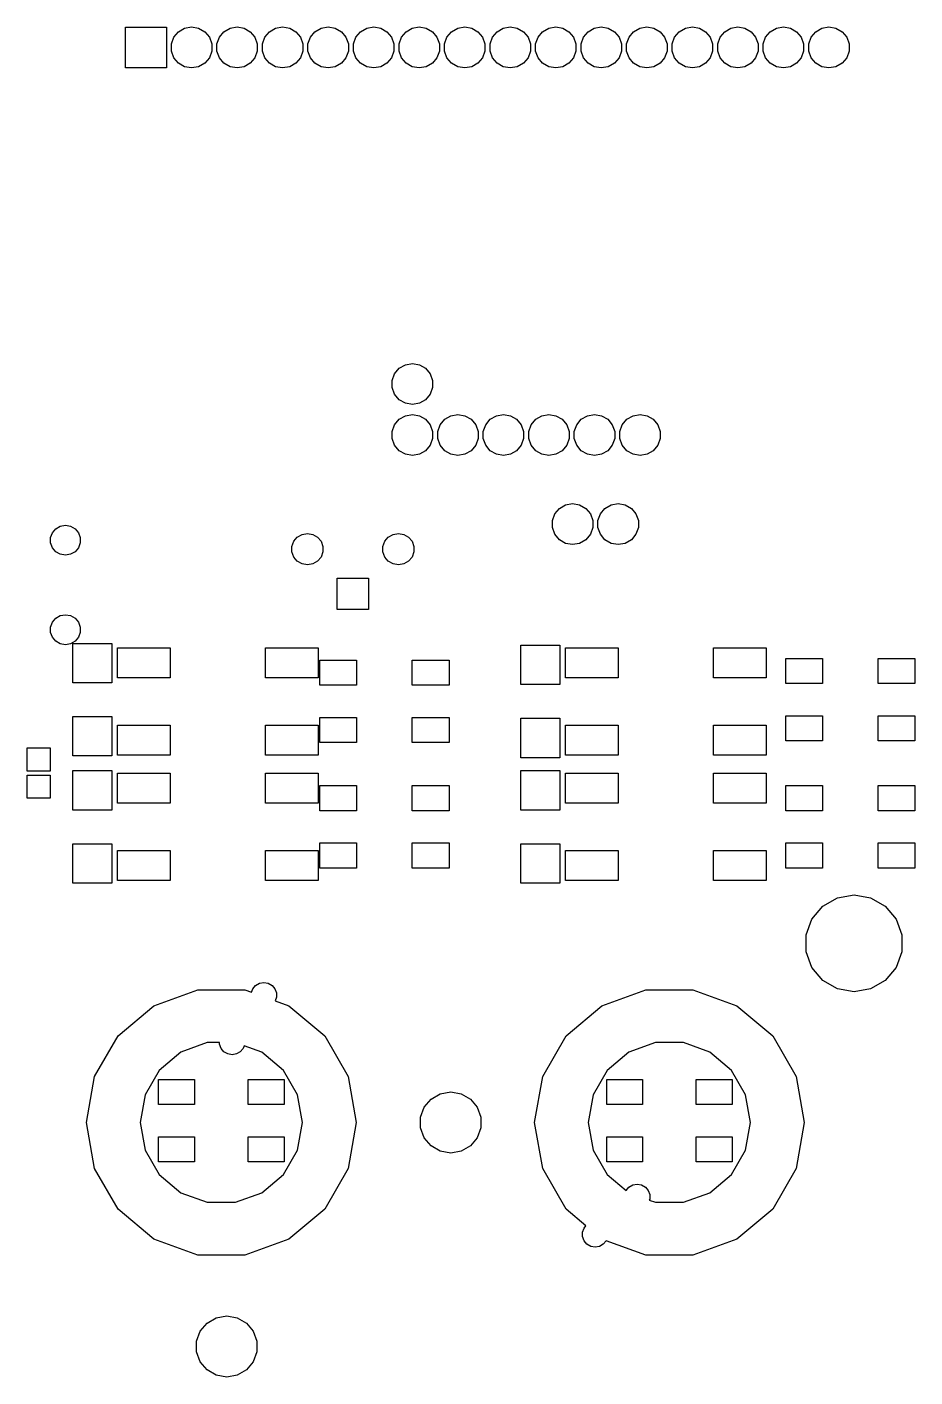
# Model space of a CAD drawing. Extents: x 0 to 100, y -163 to 0.
# Drawn here: x 1.4 to 50.9, y -76.7 to -1.4 of the extents above; entities that cross this region are included whole.
import ezdxf

# ---------------------------------------------------------------- set-up
doc = ezdxf.new("R2010")
doc.units = 0
doc.header["$MEASUREMENT"] = 0
doc.layers.add('BLACK', color=7, linetype='CONTINUOUS')

msp = doc.modelspace()

# ---------------------------------------------------------------- linework, layer by layer
at = {"layer": 'Black'}
for p, q in [((6.8602, -3.6398), (6.8602, -1.3602)), ((6.8602, -1.3602), (9.1398, -1.3602)), ((9.1398, -1.3602), (9.1398, -3.6398)), ((9.80455, -1.62353), (10.1487, -1.42485)), ((10.1487, -1.42485), (10.54, -1.35585)), ((10.54, -1.35585), (10.9313, -1.42485)), ((10.9313, -1.42485), (11.2754, -1.62353)), ((12.3446, -1.62353), (12.6887, -1.42485)), ((12.6887, -1.42485), (13.08, -1.35585)), ((13.08, -1.35585), (13.4713, -1.42485)), ((13.4713, -1.42485), (13.8154, -1.62353)), ((14.8846, -1.62353), (15.2287, -1.42485)), ((15.2287, -1.42485), (15.62, -1.35585)), ((15.62, -1.35585), (16.0113, -1.42485)), ((16.0113, -1.42485), (16.3554, -1.62353)), ((17.4246, -1.62353), (17.7687, -1.42485)), ((17.7687, -1.42485), (18.16, -1.35585)), ((18.16, -1.35585), (18.5513, -1.42485)), ((18.5513, -1.42485), (18.8954, -1.62353)), ((19.9646, -1.62353), (20.3087, -1.42485)), ((20.3087, -1.42485), (20.7, -1.35585)), ((20.7, -1.35585), (21.0913, -1.42485)), ((21.0913, -1.42485), (21.4354, -1.62353)), ((22.5046, -1.62353), (22.8487, -1.42485)), ((22.8487, -1.42485), (23.24, -1.35585)), ((23.24, -1.35585), (23.6313, -1.42485)), ((23.6313, -1.42485), (23.9754, -1.62353)), ((25.0446, -1.62353), (25.3887, -1.42485)), ((25.3887, -1.42485), (25.78, -1.35585)), ((25.78, -1.35585), (26.1713, -1.42485)), ((26.1713, -1.42485), (26.5154, -1.62353)), ((27.5846, -1.62353), (27.9287, -1.42485)), ((27.9287, -1.42485), (28.32, -1.35585)), ((28.32, -1.35585), (28.7113, -1.42485)), ((28.7113, -1.42485), (29.0554, -1.62353)), ((30.1246, -1.62353), (30.4687, -1.42485)), ((30.4687, -1.42485), (30.86, -1.35585)), ((30.86, -1.35585), (31.2513, -1.42485)), ((31.2513, -1.42485), (31.5954, -1.62353)), ((32.6646, -1.62353), (33.0087, -1.42485)), ((33.0087, -1.42485), (33.4, -1.35585)), ((33.4, -1.35585), (33.7913, -1.42485)), ((33.7913, -1.42485), (34.1354, -1.62353)), ((35.2046, -1.62353), (35.5487, -1.42485)), ((35.5487, -1.42485), (35.94, -1.35585)), ((35.94, -1.35585), (36.3313, -1.42485)), ((36.3313, -1.42485), (36.6754, -1.62353)), ((37.7446, -1.62353), (38.0887, -1.42485)), ((38.0887, -1.42485), (38.48, -1.35585)), ((38.48, -1.35585), (38.8713, -1.42485)), ((38.8713, -1.42485), (39.2154, -1.62353)), ((40.2846, -1.62353), (40.6287, -1.42485)), ((40.6287, -1.42485), (41.02, -1.35585)), ((41.02, -1.35585), (41.4113, -1.42485)), ((41.4113, -1.42485), (41.7554, -1.62353)), ((42.8246, -1.62353), (43.1687, -1.42485)), ((43.1687, -1.42485), (43.56, -1.35585)), ((43.56, -1.35585), (43.9513, -1.42485)), ((43.9513, -1.42485), (44.2954, -1.62353)), ((45.3646, -1.62353), (45.7087, -1.42485)), ((45.7087, -1.42485), (46.1, -1.35585)), ((46.1, -1.35585), (46.4913, -1.42485)), ((46.4913, -1.42485), (46.8354, -1.62353)), ((9.41323, -2.30132), (9.54913, -1.92792)), ((9.54913, -1.92792), (9.80455, -1.62353)), ((11.2754, -1.62353), (11.5309, -1.92792)), ((11.5309, -1.92792), (11.6668, -2.30132)), ((11.9532, -2.30132), (12.0891, -1.92792)), ((12.0891, -1.92792), (12.3446, -1.62353)), ((13.8154, -1.62353), (14.0709, -1.92792)), ((14.0709, -1.92792), (14.2068, -2.30132)), ((14.4932, -2.30132), (14.6291, -1.92792)), ((14.6291, -1.92792), (14.8846, -1.62353)), ((16.3554, -1.62353), (16.6109, -1.92792)), ((16.6109, -1.92792), (16.7468, -2.30132)), ((17.0332, -2.30132), (17.1691, -1.92792)), ((17.1691, -1.92792), (17.4246, -1.62353)), ((18.8954, -1.62353), (19.1509, -1.92792)), ((19.1509, -1.92792), (19.2868, -2.30132)), ((19.5732, -2.30132), (19.7091, -1.92792)), ((19.7091, -1.92792), (19.9646, -1.62353)), ((21.4354, -1.62353), (21.6909, -1.92792)), ((21.6909, -1.92792), (21.8268, -2.30132)), ((22.1132, -2.30132), (22.2491, -1.92792)), ((22.2491, -1.92792), (22.5046, -1.62353)), ((23.9754, -1.62353), (24.2309, -1.92792)), ((24.2309, -1.92792), (24.3668, -2.30132)), ((24.6532, -2.30132), (24.7891, -1.92792)), ((24.7891, -1.92792), (25.0446, -1.62353)), ((26.5154, -1.62353), (26.7709, -1.92792)), ((26.7709, -1.92792), (26.9068, -2.30132)), ((27.1932, -2.30132), (27.3291, -1.92792)), ((27.3291, -1.92792), (27.5846, -1.62353)), ((29.0554, -1.62353), (29.3109, -1.92792)), ((29.3109, -1.92792), (29.4468, -2.30132)), ((29.7332, -2.30132), (29.8691, -1.92792)), ((29.8691, -1.92792), (30.1246, -1.62353)), ((31.5954, -1.62353), (31.8509, -1.92792)), ((31.8509, -1.92792), (31.9868, -2.30132)), ((32.2732, -2.30132), (32.4091, -1.92792)), ((32.4091, -1.92792), (32.6646, -1.62353)), ((34.1354, -1.62353), (34.3909, -1.92792)), ((34.3909, -1.92792), (34.5268, -2.30132)), ((34.8132, -2.30132), (34.9491, -1.92792)), ((34.9491, -1.92792), (35.2046, -1.62353)), ((36.6754, -1.62353), (36.9309, -1.92792)), ((36.9309, -1.92792), (37.0668, -2.30132)), ((37.3532, -2.30132), (37.4891, -1.92792)), ((37.4891, -1.92792), (37.7446, -1.62353)), ((39.2154, -1.62353), (39.4709, -1.92792)), ((39.4709, -1.92792), (39.6068, -2.30132)), ((39.8932, -2.30132), (40.0291, -1.92792)), ((40.0291, -1.92792), (40.2846, -1.62353)), ((41.7554, -1.62353), (42.0109, -1.92792)), ((42.0109, -1.92792), (42.1468, -2.30132)), ((42.4332, -2.30132), (42.5691, -1.92792)), ((42.5691, -1.92792), (42.8246, -1.62353)), ((44.2954, -1.62353), (44.5509, -1.92792)), ((44.5509, -1.92792), (44.6868, -2.30132)), ((44.9732, -2.30132), (45.1091, -1.92792)), ((45.1091, -1.92792), (45.3646, -1.62353)), ((46.8354, -1.62353), (47.0909, -1.92792)), ((47.0909, -1.92792), (47.2268, -2.30132)), ((9.41323, -2.69868), (9.41323, -2.30132)), ((9.54913, -3.07208), (9.41323, -2.69868)), ((11.6668, -2.69868), (11.5309, -3.07208)), ((11.6668, -2.30132), (11.6668, -2.69868)), ((11.9532, -2.69868), (11.9532, -2.30132)), ((12.0891, -3.07208), (11.9532, -2.69868)), ((14.2068, -2.69868), (14.0709, -3.07208)), ((14.2068, -2.30132), (14.2068, -2.69868)), ((14.4932, -2.69868), (14.4932, -2.30132)), ((14.6291, -3.07208), (14.4932, -2.69868)), ((16.7468, -2.69868), (16.6109, -3.07208)), ((16.7468, -2.30132), (16.7468, -2.69868)), ((17.0332, -2.69868), (17.0332, -2.30132)), ((17.1691, -3.07208), (17.0332, -2.69868)), ((19.2868, -2.69868), (19.1509, -3.07208)), ((19.2868, -2.30132), (19.2868, -2.69868)), ((19.5732, -2.69868), (19.5732, -2.30132)), ((19.7091, -3.07208), (19.5732, -2.69868)), ((21.8268, -2.69868), (21.6909, -3.07208)), ((21.8268, -2.30132), (21.8268, -2.69868)), ((22.1132, -2.69868), (22.1132, -2.30132)), ((22.2491, -3.07208), (22.1132, -2.69868)), ((24.3668, -2.69868), (24.2309, -3.07208)), ((24.3668, -2.30132), (24.3668, -2.69868)), ((24.6532, -2.69868), (24.6532, -2.30132)), ((24.7891, -3.07208), (24.6532, -2.69868)), ((26.9068, -2.69868), (26.7709, -3.07208)), ((26.9068, -2.30132), (26.9068, -2.69868)), ((27.1932, -2.69868), (27.1932, -2.30132)), ((27.3291, -3.07208), (27.1932, -2.69868)), ((29.4468, -2.69868), (29.3109, -3.07208)), ((29.4468, -2.30132), (29.4468, -2.69868)), ((29.7332, -2.69868), (29.7332, -2.30132)), ((29.8691, -3.07208), (29.7332, -2.69868)), ((31.9868, -2.69868), (31.8509, -3.07208)), ((31.9868, -2.30132), (31.9868, -2.69868)), ((32.2732, -2.69868), (32.2732, -2.30132)), ((32.4091, -3.07208), (32.2732, -2.69868)), ((34.5268, -2.69868), (34.3909, -3.07208)), ((34.5268, -2.30132), (34.5268, -2.69868)), ((34.8132, -2.69868), (34.8132, -2.30132)), ((34.9491, -3.07208), (34.8132, -2.69868)), ((37.0668, -2.69868), (36.9309, -3.07208)), ((37.0668, -2.30132), (37.0668, -2.69868)), ((37.3532, -2.69868), (37.3532, -2.30132)), ((37.4891, -3.07208), (37.3532, -2.69868)), ((39.6068, -2.69868), (39.4709, -3.07208)), ((39.6068, -2.30132), (39.6068, -2.69868)), ((39.8932, -2.69868), (39.8932, -2.30132)), ((40.0291, -3.07208), (39.8932, -2.69868)), ((42.1468, -2.69868), (42.0109, -3.07208)), ((42.1468, -2.30132), (42.1468, -2.69868)), ((42.4332, -2.69868), (42.4332, -2.30132)), ((42.5691, -3.07208), (42.4332, -2.69868)), ((44.6868, -2.69868), (44.5509, -3.07208)), ((44.6868, -2.30132), (44.6868, -2.69868)), ((44.9732, -2.69868), (44.9732, -2.30132)), ((45.1091, -3.07208), (44.9732, -2.69868)), ((47.2268, -2.69868), (47.0909, -3.07208)), ((47.2268, -2.30132), (47.2268, -2.69868)), ((9.1398, -3.6398), (6.8602, -3.6398)), ((9.80455, -3.37647), (9.54913, -3.07208)), ((10.1487, -3.57515), (9.80455, -3.37647)), ((10.54, -3.64415), (10.1487, -3.57515)), ((10.9313, -3.57515), (10.54, -3.64415)), ((11.2754, -3.37647), (10.9313, -3.57515)), ((11.5309, -3.07208), (11.2754, -3.37647)), ((12.3446, -3.37647), (12.0891, -3.07208)), ((12.6887, -3.57515), (12.3446, -3.37647)), ((13.08, -3.64415), (12.6887, -3.57515)), ((13.4713, -3.57515), (13.08, -3.64415)), ((13.8154, -3.37647), (13.4713, -3.57515)), ((14.0709, -3.07208), (13.8154, -3.37647)), ((14.8846, -3.37647), (14.6291, -3.07208)), ((15.2287, -3.57515), (14.8846, -3.37647)), ((15.62, -3.64415), (15.2287, -3.57515)), ((16.0113, -3.57515), (15.62, -3.64415)), ((16.3554, -3.37647), (16.0113, -3.57515)), ((16.6109, -3.07208), (16.3554, -3.37647)), ((17.4246, -3.37647), (17.1691, -3.07208)), ((17.7687, -3.57515), (17.4246, -3.37647)), ((18.16, -3.64415), (17.7687, -3.57515)), ((18.5513, -3.57515), (18.16, -3.64415)), ((18.8954, -3.37647), (18.5513, -3.57515)), ((19.1509, -3.07208), (18.8954, -3.37647)), ((19.9646, -3.37647), (19.7091, -3.07208)), ((20.3087, -3.57515), (19.9646, -3.37647)), ((20.7, -3.64415), (20.3087, -3.57515)), ((21.0913, -3.57515), (20.7, -3.64415)), ((21.4354, -3.37647), (21.0913, -3.57515)), ((21.6909, -3.07208), (21.4354, -3.37647)), ((22.5046, -3.37647), (22.2491, -3.07208)), ((22.8487, -3.57515), (22.5046, -3.37647)), ((23.24, -3.64415), (22.8487, -3.57515)), ((23.6313, -3.57515), (23.24, -3.64415)), ((23.9754, -3.37647), (23.6313, -3.57515)), ((24.2309, -3.07208), (23.9754, -3.37647)), ((25.0446, -3.37647), (24.7891, -3.07208)), ((25.3887, -3.57515), (25.0446, -3.37647)), ((25.78, -3.64415), (25.3887, -3.57515)), ((26.1713, -3.57515), (25.78, -3.64415)), ((26.5154, -3.37647), (26.1713, -3.57515)), ((26.7709, -3.07208), (26.5154, -3.37647)), ((27.5846, -3.37647), (27.3291, -3.07208)), ((27.9287, -3.57515), (27.5846, -3.37647)), ((28.32, -3.64415), (27.9287, -3.57515)), ((28.7113, -3.57515), (28.32, -3.64415)), ((29.0554, -3.37647), (28.7113, -3.57515)), ((29.3109, -3.07208), (29.0554, -3.37647)), ((30.1246, -3.37647), (29.8691, -3.07208)), ((30.4687, -3.57515), (30.1246, -3.37647)), ((30.86, -3.64415), (30.4687, -3.57515)), ((31.2513, -3.57515), (30.86, -3.64415)), ((31.5954, -3.37647), (31.2513, -3.57515)), ((31.8509, -3.07208), (31.5954, -3.37647)), ((32.6646, -3.37647), (32.4091, -3.07208)), ((33.0087, -3.57515), (32.6646, -3.37647)), ((33.4, -3.64415), (33.0087, -3.57515)), ((33.7913, -3.57515), (33.4, -3.64415)), ((34.1354, -3.37647), (33.7913, -3.57515)), ((34.3909, -3.07208), (34.1354, -3.37647)), ((35.2046, -3.37647), (34.9491, -3.07208)), ((35.5487, -3.57515), (35.2046, -3.37647)), ((35.94, -3.64415), (35.5487, -3.57515)), ((36.3313, -3.57515), (35.94, -3.64415)), ((36.6754, -3.37647), (36.3313, -3.57515)), ((36.9309, -3.07208), (36.6754, -3.37647)), ((37.7446, -3.37647), (37.4891, -3.07208)), ((38.0887, -3.57515), (37.7446, -3.37647)), ((38.48, -3.64415), (38.0887, -3.57515)), ((38.8713, -3.57515), (38.48, -3.64415)), ((39.2154, -3.37647), (38.8713, -3.57515)), ((39.4709, -3.07208), (39.2154, -3.37647)), ((40.2846, -3.37647), (40.0291, -3.07208)), ((40.6287, -3.57515), (40.2846, -3.37647)), ((41.02, -3.64415), (40.6287, -3.57515)), ((41.4113, -3.57515), (41.02, -3.64415)), ((41.7554, -3.37647), (41.4113, -3.57515)), ((42.0109, -3.07208), (41.7554, -3.37647)), ((42.8246, -3.37647), (42.5691, -3.07208)), ((43.1687, -3.57515), (42.8246, -3.37647)), ((43.56, -3.64415), (43.1687, -3.57515)), ((43.9513, -3.57515), (43.56, -3.64415)), ((44.2954, -3.37647), (43.9513, -3.57515)), ((44.5509, -3.07208), (44.2954, -3.37647)), ((45.3646, -3.37647), (45.1091, -3.07208)), ((45.7087, -3.57515), (45.3646, -3.37647)), ((46.1, -3.64415), (45.7087, -3.57515)), ((46.4913, -3.57515), (46.1, -3.64415)), ((46.8354, -3.37647), (46.4913, -3.57515)), ((47.0909, -3.07208), (46.8354, -3.37647)), ((22.1246, -20.4035), (22.4687, -20.2048)), ((22.4687, -20.2048), (22.86, -20.1358)), ((22.86, -20.1358), (23.2513, -20.2048)), ((23.2513, -20.2048), (23.5954, -20.4035)), ((21.7332, -21.0813), (21.8691, -20.7079)), ((21.7332, -21.4787), (21.7332, -21.0813)), ((21.8691, -20.7079), (22.1246, -20.4035)), ((23.5954, -20.4035), (23.8509, -20.7079)), ((23.8509, -20.7079), (23.9868, -21.0813)), ((23.9868, -21.0813), (23.9868, -21.4787)), ((21.8691, -21.8521), (21.7332, -21.4787)), ((23.9868, -21.4787), (23.8509, -21.8521)), ((22.1246, -22.1565), (21.8691, -21.8521)), ((22.4687, -22.3552), (22.1246, -22.1565)), ((22.86, -22.4242), (22.4687, -22.3552)), ((23.2513, -22.3552), (22.86, -22.4242)), ((23.5954, -22.1565), (23.2513, -22.3552)), ((23.8509, -21.8521), (23.5954, -22.1565)), ((21.8691, -23.5579), (22.1246, -23.2535)), ((22.1246, -23.2535), (22.4687, -23.0548)), ((22.4687, -23.0548), (22.86, -22.9858)), ((22.86, -22.9858), (23.2513, -23.0548)), ((23.2513, -23.0548), (23.5954, -23.2535)), ((23.5954, -23.2535), (23.8509, -23.5579)), ((24.4091, -23.5579), (24.6646, -23.2535)), ((24.6646, -23.2535), (25.0087, -23.0548)), ((25.0087, -23.0548), (25.4, -22.9858)), ((25.4, -22.9858), (25.7913, -23.0548)), ((25.7913, -23.0548), (26.1354, -23.2535)), ((26.1354, -23.2535), (26.3909, -23.5579)), ((26.9491, -23.5579), (27.2046, -23.2535)), ((27.2046, -23.2535), (27.5487, -23.0548)), ((27.5487, -23.0548), (27.94, -22.9858)), ((27.94, -22.9858), (28.3313, -23.0548)), ((28.3313, -23.0548), (28.6754, -23.2535)), ((28.6754, -23.2535), (28.9309, -23.5579)), ((29.4891, -23.5579), (29.7446, -23.2535)), ((29.7446, -23.2535), (30.0887, -23.0548)), ((30.0887, -23.0548), (30.48, -22.9858)), ((30.48, -22.9858), (30.8713, -23.0548)), ((30.8713, -23.0548), (31.2154, -23.2535)), ((31.2154, -23.2535), (31.4709, -23.5579)), ((32.0291, -23.5579), (32.2846, -23.2535)), ((32.2846, -23.2535), (32.6287, -23.0548)), ((32.6287, -23.0548), (33.02, -22.9858)), ((33.02, -22.9858), (33.4113, -23.0548)), ((33.4113, -23.0548), (33.7554, -23.2535)), ((33.7554, -23.2535), (34.0109, -23.5579)), ((34.5691, -23.5579), (34.8246, -23.2535)), ((34.8246, -23.2535), (35.1687, -23.0548)), ((35.1687, -23.0548), (35.56, -22.9858)), ((35.56, -22.9858), (35.9513, -23.0548)), ((35.9513, -23.0548), (36.2954, -23.2535)), ((36.2954, -23.2535), (36.5509, -23.5579)), ((21.7332, -23.9313), (21.8691, -23.5579)), ((21.7332, -24.3287), (21.7332, -23.9313)), ((23.8509, -23.5579), (23.9868, -23.9313)), ((23.9868, -23.9313), (23.9868, -24.3287)), ((24.2732, -23.9313), (24.4091, -23.5579)), ((24.2732, -24.3287), (24.2732, -23.9313)), ((26.3909, -23.5579), (26.5268, -23.9313)), ((26.5268, -23.9313), (26.5268, -24.3287)), ((26.8132, -23.9313), (26.9491, -23.5579)), ((26.8132, -24.3287), (26.8132, -23.9313)), ((28.9309, -23.5579), (29.0668, -23.9313)), ((29.0668, -23.9313), (29.0668, -24.3287)), ((29.3532, -23.9313), (29.4891, -23.5579)), ((29.3532, -24.3287), (29.3532, -23.9313)), ((31.4709, -23.5579), (31.6068, -23.9313)), ((31.6068, -23.9313), (31.6068, -24.3287)), ((31.8932, -23.9313), (32.0291, -23.5579)), ((31.8932, -24.3287), (31.8932, -23.9313)), ((34.0109, -23.5579), (34.1468, -23.9313)), ((34.1468, -23.9313), (34.1468, -24.3287)), ((34.4332, -23.9313), (34.5691, -23.5579)), ((34.4332, -24.3287), (34.4332, -23.9313)), ((36.5509, -23.5579), (36.6868, -23.9313)), ((36.6868, -23.9313), (36.6868, -24.3287)), ((21.8691, -24.7021), (21.7332, -24.3287)), ((22.1246, -25.0065), (21.8691, -24.7021)), ((23.8509, -24.7021), (23.5954, -25.0065)), ((23.9868, -24.3287), (23.8509, -24.7021)), ((24.4091, -24.7021), (24.2732, -24.3287)), ((24.6646, -25.0065), (24.4091, -24.7021)), ((26.3909, -24.7021), (26.1354, -25.0065)), ((26.5268, -24.3287), (26.3909, -24.7021)), ((26.9491, -24.7021), (26.8132, -24.3287)), ((27.2046, -25.0065), (26.9491, -24.7021)), ((28.9309, -24.7021), (28.6754, -25.0065)), ((29.0668, -24.3287), (28.9309, -24.7021)), ((29.4891, -24.7021), (29.3532, -24.3287)), ((29.7446, -25.0065), (29.4891, -24.7021)), ((31.4709, -24.7021), (31.2154, -25.0065)), ((31.6068, -24.3287), (31.4709, -24.7021)), ((32.0291, -24.7021), (31.8932, -24.3287)), ((32.2846, -25.0065), (32.0291, -24.7021)), ((34.0109, -24.7021), (33.7554, -25.0065)), ((34.1468, -24.3287), (34.0109, -24.7021)), ((34.5691, -24.7021), (34.4332, -24.3287)), ((34.8246, -25.0065), (34.5691, -24.7021)), ((36.5509, -24.7021), (36.2954, -25.0065)), ((36.6868, -24.3287), (36.5509, -24.7021)), ((22.4687, -25.2052), (22.1246, -25.0065)), ((22.86, -25.2742), (22.4687, -25.2052)), ((23.2513, -25.2052), (22.86, -25.2742)), ((23.5954, -25.0065), (23.2513, -25.2052)), ((25.0087, -25.2052), (24.6646, -25.0065)), ((25.4, -25.2742), (25.0087, -25.2052)), ((25.7913, -25.2052), (25.4, -25.2742)), ((26.1354, -25.0065), (25.7913, -25.2052)), ((27.5487, -25.2052), (27.2046, -25.0065)), ((27.94, -25.2742), (27.5487, -25.2052)), ((28.3313, -25.2052), (27.94, -25.2742)), ((28.6754, -25.0065), (28.3313, -25.2052)), ((30.0887, -25.2052), (29.7446, -25.0065)), ((30.48, -25.2742), (30.0887, -25.2052)), ((30.8713, -25.2052), (30.48, -25.2742)), ((31.2154, -25.0065), (30.8713, -25.2052)), ((32.6287, -25.2052), (32.2846, -25.0065)), ((33.02, -25.2742), (32.6287, -25.2052)), ((33.4113, -25.2052), (33.02, -25.2742)), ((33.7554, -25.0065), (33.4113, -25.2052)), ((35.1687, -25.2052), (34.8246, -25.0065)), ((35.56, -25.2742), (35.1687, -25.2052)), ((35.9513, -25.2052), (35.56, -25.2742)), ((36.2954, -25.0065), (35.9513, -25.2052)), ((30.6732, -28.9013), (30.8091, -28.5279)), ((30.8091, -28.5279), (31.0646, -28.2235)), ((31.0646, -28.2235), (31.4087, -28.0248)), ((31.4087, -28.0248), (31.8, -27.9558)), ((31.8, -27.9558), (32.1913, -28.0248)), ((32.1913, -28.0248), (32.5354, -28.2235)), ((32.5354, -28.2235), (32.7909, -28.5279)), ((32.7909, -28.5279), (32.9268, -28.9013)), ((33.2132, -28.9013), (33.3491, -28.5279)), ((33.3491, -28.5279), (33.6046, -28.2235)), ((33.6046, -28.2235), (33.9487, -28.0248)), ((33.9487, -28.0248), (34.34, -27.9558)), ((34.34, -27.9558), (34.7313, -28.0248)), ((34.7313, -28.0248), (35.0754, -28.2235)), ((35.0754, -28.2235), (35.3309, -28.5279)), ((35.3309, -28.5279), (35.4668, -28.9013)), ((2.77411, -29.5815), (2.96122, -29.3585)), ((2.96122, -29.3585), (3.21332, -29.213)), ((3.21332, -29.213), (3.5, -29.1624)), ((3.5, -29.1624), (3.78668, -29.213)), ((3.78668, -29.213), (4.03878, -29.3585)), ((4.03878, -29.3585), (4.22589, -29.5815)), ((30.6732, -29.2987), (30.6732, -28.9013)), ((30.8091, -29.6721), (30.6732, -29.2987)), ((32.9268, -29.2987), (32.7909, -29.6721)), ((32.9268, -28.9013), (32.9268, -29.2987)), ((33.2132, -29.2987), (33.2132, -28.9013)), ((33.3491, -29.6721), (33.2132, -29.2987)), ((35.4668, -29.2987), (35.3309, -29.6721)), ((35.4668, -28.9013), (35.4668, -29.2987)), ((2.67454, -29.8551), (2.77411, -29.5815)), ((2.67454, -30.1462), (2.67454, -29.8551)), ((4.22589, -29.5815), (4.32546, -29.8551)), ((4.32546, -29.8551), (4.32546, -30.1462)), ((16.1356, -30.3476), (16.2399, -30.0611)), ((16.2399, -30.0611), (16.4358, -29.8276)), ((16.4358, -29.8276), (16.6998, -29.6752)), ((16.6998, -29.6752), (17, -29.6223)), ((17, -29.6223), (17.3002, -29.6752)), ((17.3002, -29.6752), (17.5642, -29.8276)), ((17.5642, -29.8276), (17.7601, -30.0611)), ((17.7601, -30.0611), (17.8644, -30.3476)), ((21.2156, -30.3476), (21.3199, -30.0611)), ((21.3199, -30.0611), (21.5158, -29.8276)), ((21.5158, -29.8276), (21.7798, -29.6752)), ((21.7798, -29.6752), (22.08, -29.6223)), ((22.08, -29.6223), (22.3802, -29.6752)), ((22.3802, -29.6752), (22.6442, -29.8276)), ((22.6442, -29.8276), (22.8401, -30.0611)), ((22.8401, -30.0611), (22.9444, -30.3476)), ((31.0646, -29.9765), (30.8091, -29.6721)), ((31.4087, -30.1752), (31.0646, -29.9765)), ((32.5354, -29.9765), (32.1913, -30.1752)), ((32.7909, -29.6721), (32.5354, -29.9765)), ((33.6046, -29.9765), (33.3491, -29.6721)), ((33.9487, -30.1752), (33.6046, -29.9765)), ((35.0754, -29.9765), (34.7313, -30.1752)), ((35.3309, -29.6721), (35.0754, -29.9765)), ((2.77411, -30.4197), (2.67454, -30.1462)), ((2.96122, -30.6427), (2.77411, -30.4197)), ((3.21332, -30.7883), (2.96122, -30.6427)), ((3.5, -30.8388), (3.21332, -30.7883)), ((3.78668, -30.7883), (3.5, -30.8388)), ((4.03878, -30.6427), (3.78668, -30.7883)), ((4.22589, -30.4197), (4.03878, -30.6427)), ((4.32546, -30.1462), (4.22589, -30.4197)), ((16.1356, -30.6524), (16.1356, -30.3476)), ((16.2399, -30.9388), (16.1356, -30.6524)), ((17.8644, -30.6524), (17.7601, -30.9388)), ((17.8644, -30.3476), (17.8644, -30.6524)), ((21.2156, -30.6524), (21.2156, -30.3476)), ((21.3199, -30.9388), (21.2156, -30.6524)), ((22.9444, -30.6524), (22.8401, -30.9388)), ((22.9444, -30.3476), (22.9444, -30.6524)), ((31.8, -30.2442), (31.4087, -30.1752)), ((32.1913, -30.1752), (31.8, -30.2442)), ((34.34, -30.2442), (33.9487, -30.1752)), ((34.7313, -30.1752), (34.34, -30.2442)), ((16.4358, -31.1723), (16.2399, -30.9388)), ((16.6998, -31.3248), (16.4358, -31.1723)), ((17, -31.3777), (16.6998, -31.3248)), ((17.3002, -31.3248), (17, -31.3777)), ((17.5642, -31.1723), (17.3002, -31.3248)), ((17.7601, -30.9388), (17.5642, -31.1723)), ((21.5158, -31.1723), (21.3199, -30.9388)), ((21.7798, -31.3248), (21.5158, -31.1723)), ((22.08, -31.3777), (21.7798, -31.3248)), ((22.3802, -31.3248), (22.08, -31.3777)), ((22.6442, -31.1723), (22.3802, -31.3248)), ((22.8401, -30.9388), (22.6442, -31.1723)), ((18.6656, -33.8712), (18.6656, -32.1224)), ((18.6656, -32.1224), (20.4144, -32.1224)), ((20.4144, -32.1224), (20.4144, -33.8712)), ((20.4144, -33.8712), (18.6656, -33.8712)), ((2.67454, -34.8538), (2.77411, -34.5803)), ((2.77411, -34.5803), (2.96122, -34.3573)), ((2.96122, -34.3573), (3.21332, -34.2117)), ((3.21332, -34.2117), (3.5, -34.1612)), ((3.5, -34.1612), (3.78668, -34.2117)), ((3.78668, -34.2117), (4.03878, -34.3573)), ((4.03878, -34.3573), (4.22589, -34.5803)), ((4.22589, -34.5803), (4.32546, -34.8538)), ((2.67454, -35.1449), (2.67454, -34.8538)), ((2.77411, -35.4185), (2.67454, -35.1449)), ((4.32546, -35.1449), (4.22589, -35.4185)), ((4.32546, -34.8538), (4.32546, -35.1449)), ((2.96122, -35.6415), (2.77411, -35.4185)), ((3.21332, -35.787), (2.96122, -35.6415)), ((3.5, -35.8376), (3.21332, -35.787)), ((3.78668, -35.787), (3.5, -35.8376)), ((4.03878, -35.6415), (3.78668, -35.787)), ((3.91608, -37.9595), (3.91608, -35.7612)), ((3.91608, -35.7612), (6.08392, -35.7612)), ((4.22589, -35.4185), (4.03878, -35.6415)), ((6.08392, -35.7612), (6.08392, -37.9595)), ((6.4025, -37.676), (6.4025, -36.006)), ((6.4025, -36.006), (9.3425, -36.006)), ((9.3425, -36.006), (9.3425, -37.676)), ((14.6575, -37.676), (14.6575, -36.006)), ((14.6575, -36.006), (17.5975, -36.006)), ((17.5975, -36.006), (17.5975, -37.676)), ((28.9161, -38.0595), (28.9161, -35.8612)), ((28.9161, -35.8612), (31.0839, -35.8612)), ((31.0839, -35.8612), (31.0839, -38.0595)), ((31.4025, -37.676), (31.4025, -36.006)), ((31.4025, -36.006), (34.3425, -36.006)), ((34.3425, -36.006), (34.3425, -37.676)), ((39.6575, -37.676), (39.6575, -36.006)), ((39.6575, -36.006), (42.5975, -36.006)), ((42.5975, -36.006), (42.5975, -37.676)), ((17.6975, -38.1), (17.6975, -36.7)), ((17.6975, -36.7), (19.7485, -36.7)), ((19.7485, -36.7), (19.7485, -38.1)), ((22.8515, -38.1), (22.8515, -36.7)), ((22.8515, -36.7), (24.9025, -36.7)), ((24.9025, -36.7), (24.9025, -38.1)), ((43.6975, -38), (43.6975, -36.6)), ((43.6975, -36.6), (45.7485, -36.6)), ((45.7485, -36.6), (45.7485, -38)), ((48.8515, -38), (48.8515, -36.6)), ((48.8515, -36.6), (50.9025, -36.6)), ((50.9025, -36.6), (50.9025, -38)), ((6.08392, -37.9595), (3.91608, -37.9595)), ((9.3425, -37.676), (6.4025, -37.676)), ((17.5975, -37.676), (14.6575, -37.676)), ((19.7485, -38.1), (17.6975, -38.1)), ((24.9025, -38.1), (22.8515, -38.1)), ((31.0839, -38.0595), (28.9161, -38.0595)), ((34.3425, -37.676), (31.4025, -37.676)), ((42.5975, -37.676), (39.6575, -37.676)), ((45.7485, -38), (43.6975, -38)), ((50.9025, -38), (48.8515, -38)), ((3.91608, -42.0388), (3.91608, -39.8405)), ((3.91608, -39.8405), (6.08392, -39.8405)), ((6.08392, -39.8405), (6.08392, -42.0388)), ((17.6975, -41.3), (17.6975, -39.9)), ((17.6975, -39.9), (19.7485, -39.9)), ((19.7485, -39.9), (19.7485, -41.3)), ((22.8515, -41.3), (22.8515, -39.9)), ((22.8515, -39.9), (24.9025, -39.9)), ((24.9025, -39.9), (24.9025, -41.3)), ((43.6975, -41.2), (43.6975, -39.8)), ((43.6975, -39.8), (45.7485, -39.8)), ((45.7485, -39.8), (45.7485, -41.2)), ((48.8515, -41.2), (48.8515, -39.8)), ((48.8515, -39.8), (50.9025, -39.8)), ((50.9025, -39.8), (50.9025, -41.2)), ((6.4025, -41.994), (6.4025, -40.324)), ((6.4025, -40.324), (9.3425, -40.324)), ((9.3425, -40.324), (9.3425, -41.994)), ((14.6575, -41.994), (14.6575, -40.324)), ((14.6575, -40.324), (17.5975, -40.324)), ((17.5975, -40.324), (17.5975, -41.994)), ((28.9161, -42.1388), (28.9161, -39.9405)), ((28.9161, -39.9405), (31.0839, -39.9405)), ((31.0839, -39.9405), (31.0839, -42.1388)), ((31.4025, -41.994), (31.4025, -40.324)), ((31.4025, -40.324), (34.3425, -40.324)), ((34.3425, -40.324), (34.3425, -41.994)), ((39.6575, -41.994), (39.6575, -40.324)), ((39.6575, -40.324), (42.5975, -40.324)), ((42.5975, -40.324), (42.5975, -41.994)), ((19.7485, -41.3), (17.6975, -41.3)), ((24.9025, -41.3), (22.8515, -41.3)), ((45.7485, -41.2), (43.6975, -41.2)), ((50.9025, -41.2), (48.8515, -41.2)), ((1.3555, -42.8825), (1.3555, -41.5935)), ((1.3555, -41.5935), (2.6445, -41.5935)), ((2.6445, -41.5935), (2.6445, -42.8825)), ((6.08392, -42.0388), (3.91608, -42.0388)), ((9.3425, -41.994), (6.4025, -41.994)), ((17.5975, -41.994), (14.6575, -41.994)), ((31.0839, -42.1388), (28.9161, -42.1388)), ((34.3425, -41.994), (31.4025, -41.994)), ((42.5975, -41.994), (39.6575, -41.994)), ((2.6445, -42.8825), (1.3555, -42.8825)), ((3.91608, -45.0595), (3.91608, -42.8612)), ((3.91608, -42.8612), (6.08392, -42.8612)), ((6.08392, -42.8612), (6.08392, -45.0595)), ((28.9161, -45.0595), (28.9161, -42.8612)), ((28.9161, -42.8612), (31.0839, -42.8612)), ((31.0839, -42.8612), (31.0839, -45.0595)), ((1.3555, -44.4065), (1.3555, -43.1175)), ((1.3555, -43.1175), (2.6445, -43.1175)), ((2.6445, -43.1175), (2.6445, -44.4065)), ((6.4025, -44.676), (6.4025, -43.006)), ((6.4025, -43.006), (9.3425, -43.006)), ((9.3425, -43.006), (9.3425, -44.676)), ((14.6575, -44.676), (14.6575, -43.006)), ((14.6575, -43.006), (17.5975, -43.006)), ((17.5975, -43.006), (17.5975, -44.676)), ((17.6975, -45.1), (17.6975, -43.7)), ((17.6975, -43.7), (19.7485, -43.7)), ((19.7485, -43.7), (19.7485, -45.1)), ((22.8515, -45.1), (22.8515, -43.7)), ((22.8515, -43.7), (24.9025, -43.7)), ((24.9025, -43.7), (24.9025, -45.1)), ((31.4025, -44.676), (31.4025, -43.006)), ((31.4025, -43.006), (34.3425, -43.006)), ((34.3425, -43.006), (34.3425, -44.676)), ((39.6575, -44.676), (39.6575, -43.006)), ((39.6575, -43.006), (42.5975, -43.006)), ((42.5975, -43.006), (42.5975, -44.676)), ((43.6975, -45.1), (43.6975, -43.7)), ((43.6975, -43.7), (45.7485, -43.7)), ((45.7485, -43.7), (45.7485, -45.1)), ((48.8515, -45.1), (48.8515, -43.7)), ((48.8515, -43.7), (50.9025, -43.7)), ((50.9025, -43.7), (50.9025, -45.1)), ((2.6445, -44.4065), (1.3555, -44.4065)), ((6.08392, -45.0595), (3.91608, -45.0595)), ((9.3425, -44.676), (6.4025, -44.676)), ((17.5975, -44.676), (14.6575, -44.676)), ((19.7485, -45.1), (17.6975, -45.1)), ((24.9025, -45.1), (22.8515, -45.1)), ((31.0839, -45.0595), (28.9161, -45.0595)), ((34.3425, -44.676), (31.4025, -44.676)), ((42.5975, -44.676), (39.6575, -44.676)), ((45.7485, -45.1), (43.6975, -45.1)), ((50.9025, -45.1), (48.8515, -45.1)), ((3.91608, -49.1388), (3.91608, -46.9405)), ((3.91608, -46.9405), (6.08392, -46.9405)), ((6.08392, -46.9405), (6.08392, -49.1388)), ((6.4025, -48.994), (6.4025, -47.324)), ((6.4025, -47.324), (9.3425, -47.324)), ((9.3425, -47.324), (9.3425, -48.994)), ((14.6575, -48.994), (14.6575, -47.324)), ((14.6575, -47.324), (17.5975, -47.324)), ((17.5975, -47.324), (17.5975, -48.994)), ((17.6975, -48.3), (17.6975, -46.9)), ((17.6975, -46.9), (19.7485, -46.9)), ((19.7485, -46.9), (19.7485, -48.3)), ((22.8515, -48.3), (22.8515, -46.9)), ((22.8515, -46.9), (24.9025, -46.9)), ((24.9025, -46.9), (24.9025, -48.3)), ((28.9161, -49.1388), (28.9161, -46.9405)), ((28.9161, -46.9405), (31.0839, -46.9405)), ((31.0839, -46.9405), (31.0839, -49.1388)), ((31.4025, -48.994), (31.4025, -47.324)), ((31.4025, -47.324), (34.3425, -47.324)), ((34.3425, -47.324), (34.3425, -48.994)), ((39.6575, -48.994), (39.6575, -47.324)), ((39.6575, -47.324), (42.5975, -47.324)), ((42.5975, -47.324), (42.5975, -48.994)), ((43.6975, -48.3), (43.6975, -46.9)), ((43.6975, -46.9), (45.7485, -46.9)), ((45.7485, -46.9), (45.7485, -48.3)), ((48.8515, -48.3), (48.8515, -46.9)), ((48.8515, -46.9), (50.9025, -46.9)), ((50.9025, -46.9), (50.9025, -48.3)), ((19.7485, -48.3), (17.6975, -48.3)), ((24.9025, -48.3), (22.8515, -48.3)), ((45.7485, -48.3), (43.6975, -48.3)), ((50.9025, -48.3), (48.8515, -48.3)), ((6.08392, -49.1388), (3.91608, -49.1388)), ((9.3425, -48.994), (6.4025, -48.994)), ((17.5975, -48.994), (14.6575, -48.994)), ((31.0839, -49.1388), (28.9161, -49.1388)), ((34.3425, -48.994), (31.4025, -48.994)), ((42.5975, -48.994), (39.6575, -48.994)), ((45.1528, -51.1448), (45.7578, -50.4238)), ((45.7578, -50.4238), (46.573, -49.9531)), ((46.573, -49.9531), (47.5, -49.7897)), ((47.5, -49.7897), (48.427, -49.9531)), ((48.427, -49.9531), (49.2422, -50.4238)), ((49.2422, -50.4238), (49.8472, -51.1448)), ((44.8309, -52.0294), (45.1528, -51.1448)), ((49.8472, -51.1448), (50.1691, -52.0294)), ((44.8309, -52.9706), (44.8309, -52.0294)), ((50.1691, -52.0294), (50.1691, -52.9706)), ((45.1528, -53.8552), (44.8309, -52.9706)), ((50.1691, -52.9706), (49.8472, -53.8552)), ((45.7578, -54.5762), (45.1528, -53.8552)), ((49.8472, -53.8552), (49.2422, -54.5762)), ((13.9545, -55.0346), (14.1132, -54.8456)), ((14.1132, -54.8456), (14.3269, -54.7222)), ((14.3269, -54.7222), (14.57, -54.6793)), ((14.57, -54.6793), (14.8131, -54.7222)), ((14.8131, -54.7222), (15.0268, -54.8456)), ((15.0268, -54.8456), (15.1855, -55.0346)), ((46.573, -55.0469), (45.7578, -54.5762)), ((49.2422, -54.5762), (48.427, -55.0469)), ((8.43772, -55.9835), (10.8934, -55.0897)), ((10.8934, -55.0897), (13.5066, -55.0897)), ((13.5066, -55.0897), (13.8844, -55.2272)), ((13.8844, -55.2272), (13.9545, -55.0346)), ((15.1855, -55.0346), (15.2699, -55.2666)), ((15.2699, -55.5134), (15.1998, -55.706)), ((15.1998, -55.706), (15.9623, -55.9835)), ((15.2699, -55.2666), (15.2699, -55.5134)), ((33.4377, -55.9835), (35.8934, -55.0897)), ((35.8934, -55.0897), (38.5066, -55.0897)), ((38.5066, -55.0897), (40.9623, -55.9835)), ((47.5, -55.2103), (46.573, -55.0469)), ((48.427, -55.0469), (47.5, -55.2103)), ((6.43585, -57.6633), (8.43772, -55.9835)), ((15.9623, -55.9835), (17.9642, -57.6633)), ((31.4358, -57.6633), (33.4377, -55.9835)), ((40.9623, -55.9835), (42.9642, -57.6633)), ((5.12922, -59.9264), (6.43585, -57.6633)), ((17.9642, -57.6633), (19.2708, -59.9264)), ((30.1292, -59.9264), (31.4358, -57.6633)), ((42.9642, -57.6633), (44.2708, -59.9264)), ((9.93772, -58.5816), (8.73398, -59.5917)), ((11.4143, -58.0442), (9.93772, -58.5816)), ((12.1001, -58.0442), (11.4143, -58.0442)), ((12.1001, -58.1334), (12.1001, -58.0442)), ((12.1845, -58.3654), (12.1001, -58.1334)), ((12.3432, -58.5544), (12.1845, -58.3654)), ((12.5569, -58.6778), (12.3432, -58.5544)), ((12.8, -58.7207), (12.5569, -58.6778)), ((13.0431, -58.6778), (12.8, -58.7207)), ((13.2568, -58.5544), (13.0431, -58.6778)), ((13.4155, -58.3654), (13.2568, -58.5544)), ((13.4684, -58.2199), (13.4155, -58.3654)), ((14.4623, -58.5816), (13.4684, -58.2199)), ((15.666, -59.5917), (14.4623, -58.5816)), ((34.9377, -58.5816), (33.734, -59.5917)), ((36.4143, -58.0442), (34.9377, -58.5816)), ((37.9857, -58.0442), (36.4143, -58.0442)), ((39.4623, -58.5816), (37.9857, -58.0442)), ((40.666, -59.5917), (39.4623, -58.5816)), ((4.67543, -62.5), (5.12922, -59.9264)), ((8.73398, -59.5917), (7.9483, -60.9525)), ((8.7, -61.5), (8.7, -60.1)), ((8.7, -60.1), (10.7, -60.1)), ((10.7, -60.1), (10.7, -61.5)), ((13.7, -61.5), (13.7, -60.1)), ((13.7, -60.1), (15.7, -60.1)), ((16.4517, -60.9525), (15.666, -59.5917)), ((15.7, -60.1), (15.7, -61.5)), ((19.2708, -59.9264), (19.7246, -62.5)), ((29.6754, -62.5), (30.1292, -59.9264)), ((33.734, -59.5917), (32.9483, -60.9525)), ((33.7, -61.5), (33.7, -60.1)), ((33.7, -60.1), (35.7, -60.1)), ((35.7, -60.1), (35.7, -61.5)), ((38.7, -61.5), (38.7, -60.1)), ((38.7, -60.1), (40.7, -60.1)), ((41.4517, -60.9525), (40.666, -59.5917)), ((40.7, -60.1), (40.7, -61.5)), ((44.2708, -59.9264), (44.7246, -62.5)), ((7.9483, -60.9525), (7.67543, -62.5)), ((16.7246, -62.5), (16.4517, -60.9525)), ((23.9031, -61.1927), (24.4163, -60.8964)), ((24.4163, -60.8964), (25, -60.7935)), ((25, -60.7935), (25.5837, -60.8964)), ((25.5837, -60.8964), (26.0969, -61.1927)), ((32.9483, -60.9525), (32.6754, -62.5)), ((41.7246, -62.5), (41.4517, -60.9525)), ((10.7, -61.5), (8.7, -61.5)), ((15.7, -61.5), (13.7, -61.5)), ((23.3194, -62.2037), (23.5221, -61.6468)), ((23.5221, -61.6468), (23.9031, -61.1927)), ((26.0969, -61.1927), (26.4779, -61.6468)), ((26.4779, -61.6468), (26.6806, -62.2037)), ((35.7, -61.5), (33.7, -61.5)), ((40.7, -61.5), (38.7, -61.5)), ((5.12922, -65.0736), (4.67543, -62.5)), ((7.67543, -62.5), (7.9483, -64.0475)), ((16.4517, -64.0475), (16.7246, -62.5)), ((19.7246, -62.5), (19.2708, -65.0736)), ((23.3194, -62.7963), (23.3194, -62.2037)), ((26.6806, -62.2037), (26.6806, -62.7963)), ((30.1292, -65.0736), (29.6754, -62.5)), ((32.6754, -62.5), (32.9483, -64.0475)), ((41.4517, -64.0475), (41.7246, -62.5)), ((44.7246, -62.5), (44.2708, -65.0736)), ((23.5221, -63.3532), (23.3194, -62.7963)), ((26.6806, -62.7963), (26.4779, -63.3532)), ((7.9483, -64.0475), (8.73398, -65.4083)), ((8.7, -64.7), (8.7, -63.3)), ((8.7, -63.3), (10.7, -63.3)), ((10.7, -63.3), (10.7, -64.7)), ((13.7, -64.7), (13.7, -63.3)), ((13.7, -63.3), (15.7, -63.3)), ((15.666, -65.4083), (16.4517, -64.0475)), ((15.7, -63.3), (15.7, -64.7)), ((23.9031, -63.8072), (23.5221, -63.3532)), ((24.4163, -64.1036), (23.9031, -63.8072)), ((26.0969, -63.8072), (25.5837, -64.1036)), ((26.4779, -63.3532), (26.0969, -63.8072)), ((32.9483, -64.0475), (33.734, -65.4083)), ((33.7, -64.7), (33.7, -63.3)), ((33.7, -63.3), (35.7, -63.3)), ((35.7, -63.3), (35.7, -64.7)), ((38.7, -64.7), (38.7, -63.3)), ((38.7, -63.3), (40.7, -63.3)), ((40.666, -65.4083), (41.4517, -64.0475)), ((40.7, -63.3), (40.7, -64.7)), ((10.7, -64.7), (8.7, -64.7)), ((15.7, -64.7), (13.7, -64.7)), ((25, -64.2065), (24.4163, -64.1036)), ((25.5837, -64.1036), (25, -64.2065)), ((35.7, -64.7), (33.7, -64.7)), ((40.7, -64.7), (38.7, -64.7)), ((6.43585, -67.3367), (5.12922, -65.0736)), ((8.73398, -65.4083), (9.93772, -66.4184)), ((14.4623, -66.4184), (15.666, -65.4083)), ((19.2708, -65.0736), (17.9642, -67.3367)), ((31.4358, -67.3367), (30.1292, -65.0736)), ((33.734, -65.4083), (34.7869, -66.2918)), ((39.4623, -66.4184), (40.666, -65.4083)), ((44.2708, -65.0736), (42.9642, -67.3367)), ((34.7869, -66.2918), (34.9432, -66.1056)), ((34.9432, -66.1056), (35.1569, -65.9822)), ((35.1569, -65.9822), (35.4, -65.9393)), ((35.4, -65.9393), (35.6431, -65.9822)), ((35.6431, -65.9822), (35.8568, -66.1056)), ((35.8568, -66.1056), (36.0155, -66.2946)), ((36.0155, -66.2946), (36.0999, -66.5266)), ((9.93772, -66.4184), (11.4143, -66.9558)), ((11.4143, -66.9558), (12.9857, -66.9558)), ((12.9857, -66.9558), (14.4623, -66.4184)), ((36.0999, -66.7734), (36.0781, -66.8334)), ((36.0781, -66.8334), (36.4143, -66.9558)), ((36.0999, -66.5266), (36.0999, -66.7734)), ((36.4143, -66.9558), (37.9857, -66.9558)), ((37.9857, -66.9558), (39.4623, -66.4184)), ((8.43772, -69.0165), (6.43585, -67.3367)), ((17.9642, -67.3367), (15.9623, -69.0165)), ((32.5428, -68.2656), (31.4358, -67.3367)), ((42.9642, -67.3367), (40.9623, -69.0165)), ((32.3501, -68.6266), (32.4345, -68.3946)), ((32.4345, -68.3946), (32.5428, -68.2656)), ((10.8934, -69.9103), (8.43772, -69.0165)), ((15.9623, -69.0165), (13.5066, -69.9103)), ((32.3501, -68.8734), (32.3501, -68.6266)), ((32.4345, -69.1054), (32.3501, -68.8734)), ((32.5932, -69.2944), (32.4345, -69.1054)), ((32.8069, -69.4178), (32.5932, -69.2944)), ((33.5068, -69.2944), (33.2931, -69.4178)), ((33.6655, -69.1054), (33.5068, -69.2944)), ((33.6674, -69.1001), (33.6655, -69.1054)), ((35.8934, -69.9103), (33.6674, -69.1001)), ((40.9623, -69.0165), (38.5066, -69.9103)), ((13.5066, -69.9103), (10.8934, -69.9103)), ((33.05, -69.4607), (32.8069, -69.4178)), ((33.2931, -69.4178), (33.05, -69.4607)), ((38.5066, -69.9103), (35.8934, -69.9103)), ((11.0221, -74.1468), (11.4031, -73.6928)), ((11.4031, -73.6928), (11.9163, -73.3964)), ((11.9163, -73.3964), (12.5, -73.2935)), ((12.5, -73.2935), (13.0837, -73.3964)), ((13.0837, -73.3964), (13.5969, -73.6928)), ((13.5969, -73.6928), (13.9779, -74.1468)), ((10.8194, -74.7037), (11.0221, -74.1468)), ((13.9779, -74.1468), (14.1806, -74.7037)), ((10.8194, -75.2963), (10.8194, -74.7037)), ((11.0221, -75.8532), (10.8194, -75.2963)), ((14.1806, -75.2963), (13.9779, -75.8532)), ((14.1806, -74.7037), (14.1806, -75.2963)), ((11.4031, -76.3072), (11.0221, -75.8532)), ((13.9779, -75.8532), (13.5969, -76.3072)), ((11.9163, -76.6036), (11.4031, -76.3072)), ((12.5, -76.7065), (11.9163, -76.6036)), ((13.0837, -76.6036), (12.5, -76.7065)), ((13.5969, -76.3072), (13.0837, -76.6036))]:
    msp.add_line(p, q, dxfattribs=at)

doc.saveas('drawing.dxf')
